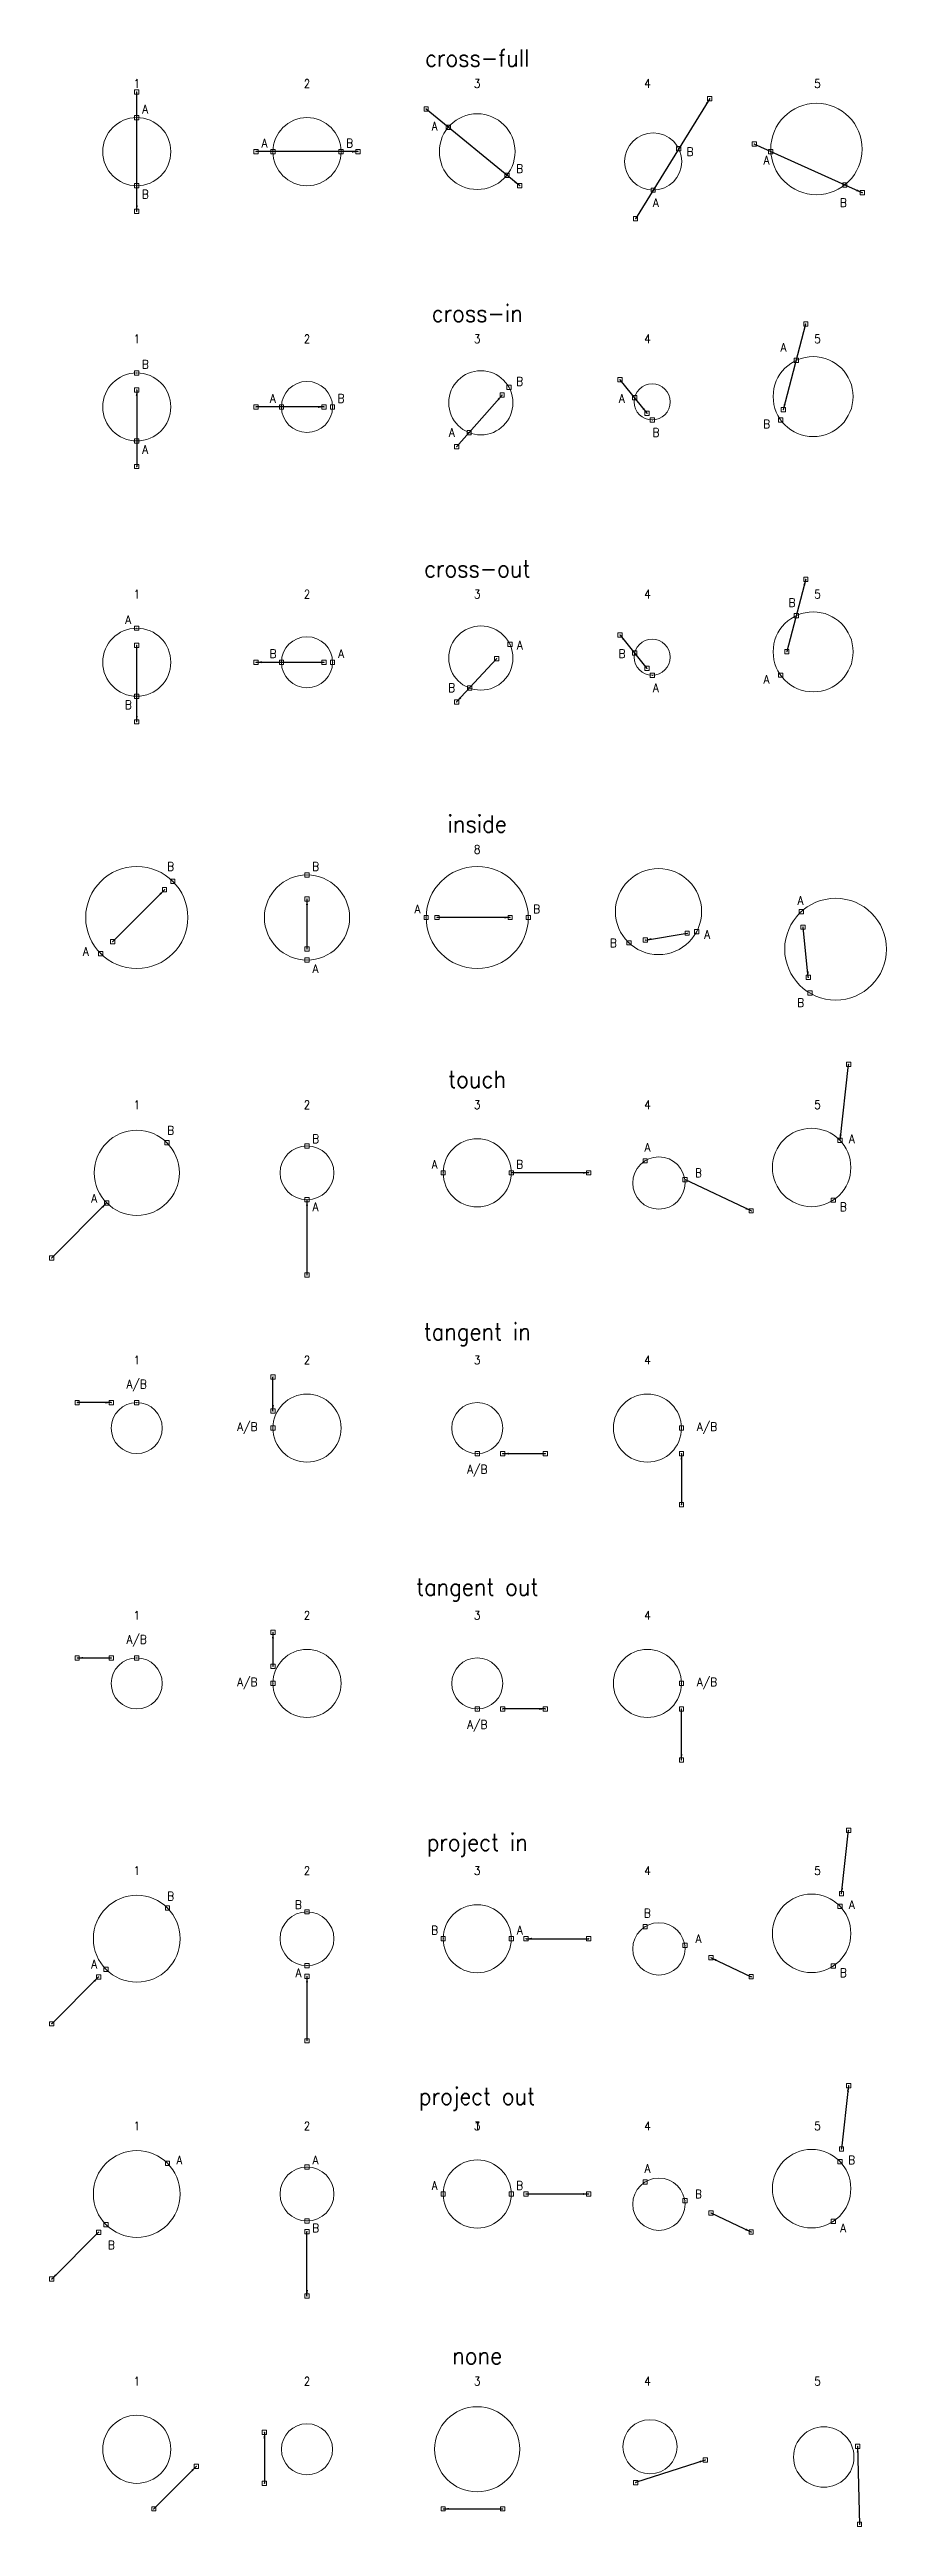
# Model space of a CAD drawing. Header units: millimetres. Extents: x -502 to 481, y -2791 to 120.
import ezdxf

# ---------------------------------------------------------------- set-up
doc = ezdxf.new("R2010")
doc.units = ezdxf.units.MM
doc.header["$PDMODE"] = 64
doc.header["$PDSIZE"] = 5
doc.layers.get('0').update_dxf_attribs({"lineweight": 0, "true_color": 0xffffff})
doc.layers.add('labels - categories', color=7, linetype='Continuous', lineweight=200, true_color=0xffffff)
doc.layers.add('labels - figures', color=7, linetype='Continuous', lineweight=140, true_color=0xffffff)
doc.styles.get("Standard").update_dxf_attribs({"font": ''})
doc.styles.add('textstyle0', font='')
doc.styles.add('textstyle1', font='')
doc.styles.add('textstyle10', font='')
doc.styles.add('textstyle100', font='')
doc.styles.add('textstyle101', font='')
doc.styles.add('textstyle102', font='')
doc.styles.add('textstyle103', font='')
doc.styles.add('textstyle104', font='')
doc.styles.add('textstyle105', font='')
doc.styles.add('textstyle106', font='')
doc.styles.add('textstyle107', font='')
doc.styles.add('textstyle108', font='')
doc.styles.add('textstyle109', font='')
doc.styles.add('textstyle11', font='')
doc.styles.add('textstyle110', font='')
doc.styles.add('textstyle111', font='')
doc.styles.add('textstyle112', font='')
doc.styles.add('textstyle113', font='')
doc.styles.add('textstyle114', font='')
doc.styles.add('textstyle115', font='')
doc.styles.add('textstyle116', font='')
doc.styles.add('textstyle117', font='')
doc.styles.add('textstyle118', font='')
doc.styles.add('textstyle119', font='')
doc.styles.add('textstyle12', font='')
doc.styles.add('textstyle120', font='')
doc.styles.add('textstyle121', font='')
doc.styles.add('textstyle122', font='')
doc.styles.add('textstyle123', font='')
doc.styles.add('textstyle124', font='')
doc.styles.add('textstyle125', font='')
doc.styles.add('textstyle126', font='')
doc.styles.add('textstyle127', font='')
doc.styles.add('textstyle128', font='')
doc.styles.add('textstyle129', font='')
doc.styles.add('textstyle13', font='')
doc.styles.add('textstyle130', font='')
doc.styles.add('textstyle131', font='')
doc.styles.add('textstyle132', font='')
doc.styles.add('textstyle14', font='')
doc.styles.add('textstyle15', font='')
doc.styles.add('textstyle16', font='')
doc.styles.add('textstyle17', font='')
doc.styles.add('textstyle18', font='')
doc.styles.add('textstyle19', font='')
doc.styles.add('textstyle2', font='')
doc.styles.add('textstyle20', font='')
doc.styles.add('textstyle21', font='')
doc.styles.add('textstyle22', font='')
doc.styles.add('textstyle23', font='')
doc.styles.add('textstyle24', font='')
doc.styles.add('textstyle25', font='')
doc.styles.add('textstyle26', font='')
doc.styles.add('textstyle27', font='')
doc.styles.add('textstyle28', font='')
doc.styles.add('textstyle29', font='')
doc.styles.add('textstyle3', font='')
doc.styles.add('textstyle30', font='')
doc.styles.add('textstyle31', font='')
doc.styles.add('textstyle32', font='')
doc.styles.add('textstyle33', font='')
doc.styles.add('textstyle34', font='')
doc.styles.add('textstyle35', font='')
doc.styles.add('textstyle36', font='')
doc.styles.add('textstyle37', font='')
doc.styles.add('textstyle38', font='')
doc.styles.add('textstyle39', font='')
doc.styles.add('textstyle4', font='')
doc.styles.add('textstyle40', font='')
doc.styles.add('textstyle41', font='')
doc.styles.add('textstyle42', font='')
doc.styles.add('textstyle43', font='')
doc.styles.add('textstyle44', font='')
doc.styles.add('textstyle45', font='')
doc.styles.add('textstyle46', font='')
doc.styles.add('textstyle47', font='')
doc.styles.add('textstyle48', font='')
doc.styles.add('textstyle49', font='')
doc.styles.add('textstyle5', font='')
doc.styles.add('textstyle50', font='')
doc.styles.add('textstyle51', font='')
doc.styles.add('textstyle52', font='')
doc.styles.add('textstyle53', font='')
doc.styles.add('textstyle54', font='')
doc.styles.add('textstyle55', font='')
doc.styles.add('textstyle56', font='')
doc.styles.add('textstyle57', font='')
doc.styles.add('textstyle58', font='')
doc.styles.add('textstyle59', font='')
doc.styles.add('textstyle6', font='')
doc.styles.add('textstyle60', font='')
doc.styles.add('textstyle61', font='')
doc.styles.add('textstyle62', font='')
doc.styles.add('textstyle63', font='')
doc.styles.add('textstyle64', font='')
doc.styles.add('textstyle65', font='')
doc.styles.add('textstyle66', font='')
doc.styles.add('textstyle67', font='')
doc.styles.add('textstyle68', font='')
doc.styles.add('textstyle69', font='')
doc.styles.add('textstyle7', font='')
doc.styles.add('textstyle70', font='')
doc.styles.add('textstyle71', font='')
doc.styles.add('textstyle72', font='')
doc.styles.add('textstyle73', font='')
doc.styles.add('textstyle74', font='')
doc.styles.add('textstyle75', font='')
doc.styles.add('textstyle76', font='')
doc.styles.add('textstyle77', font='')
doc.styles.add('textstyle78', font='')
doc.styles.add('textstyle79', font='')
doc.styles.add('textstyle8', font='')
doc.styles.add('textstyle80', font='')
doc.styles.add('textstyle81', font='')
doc.styles.add('textstyle82', font='')
doc.styles.add('textstyle83', font='')
doc.styles.add('textstyle84', font='')
doc.styles.add('textstyle85', font='')
doc.styles.add('textstyle86', font='')
doc.styles.add('textstyle87', font='')
doc.styles.add('textstyle88', font='')
doc.styles.add('textstyle89', font='')
doc.styles.add('textstyle9', font='')
doc.styles.add('textstyle90', font='')
doc.styles.add('textstyle91', font='')
doc.styles.add('textstyle92', font='')
doc.styles.add('textstyle93', font='')
doc.styles.add('textstyle94', font='')
doc.styles.add('textstyle95', font='')
doc.styles.add('textstyle96', font='')
doc.styles.add('textstyle97', font='')
doc.styles.add('textstyle98', font='')
doc.styles.add('textstyle99', font='')
doc.styles.get('Standard').set_extended_font_data('txt')
doc.styles.get('textstyle0').set_extended_font_data('Standard')
doc.styles.get('textstyle1').set_extended_font_data('Standard')
doc.styles.get('textstyle10').set_extended_font_data('Standard')
doc.styles.get('textstyle100').set_extended_font_data('Standard')
doc.styles.get('textstyle101').set_extended_font_data('Standard')
doc.styles.get('textstyle102').set_extended_font_data('Standard')
doc.styles.get('textstyle103').set_extended_font_data('Standard')
doc.styles.get('textstyle104').set_extended_font_data('Standard')
doc.styles.get('textstyle105').set_extended_font_data('Standard')
doc.styles.get('textstyle106').set_extended_font_data('Standard')
doc.styles.get('textstyle107').set_extended_font_data('Standard')
doc.styles.get('textstyle108').set_extended_font_data('Standard')
doc.styles.get('textstyle109').set_extended_font_data('Standard')
doc.styles.get('textstyle11').set_extended_font_data('Standard')
doc.styles.get('textstyle110').set_extended_font_data('Standard')
doc.styles.get('textstyle111').set_extended_font_data('Standard')
doc.styles.get('textstyle112').set_extended_font_data('Standard')
doc.styles.get('textstyle113').set_extended_font_data('Standard')
doc.styles.get('textstyle114').set_extended_font_data('Standard')
doc.styles.get('textstyle115').set_extended_font_data('Standard')
doc.styles.get('textstyle116').set_extended_font_data('Standard')
doc.styles.get('textstyle117').set_extended_font_data('Standard')
doc.styles.get('textstyle118').set_extended_font_data('Standard')
doc.styles.get('textstyle119').set_extended_font_data('Standard')
doc.styles.get('textstyle12').set_extended_font_data('Standard')
doc.styles.get('textstyle120').set_extended_font_data('Standard')
doc.styles.get('textstyle121').set_extended_font_data('Standard')
doc.styles.get('textstyle122').set_extended_font_data('Standard')
doc.styles.get('textstyle123').set_extended_font_data('Standard')
doc.styles.get('textstyle124').set_extended_font_data('Standard')
doc.styles.get('textstyle125').set_extended_font_data('Standard')
doc.styles.get('textstyle126').set_extended_font_data('Standard')
doc.styles.get('textstyle127').set_extended_font_data('Standard')
doc.styles.get('textstyle128').set_extended_font_data('Standard')
doc.styles.get('textstyle129').set_extended_font_data('Standard')
doc.styles.get('textstyle13').set_extended_font_data('Standard')
doc.styles.get('textstyle130').set_extended_font_data('Standard')
doc.styles.get('textstyle131').set_extended_font_data('Standard')
doc.styles.get('textstyle132').set_extended_font_data('Standard')
doc.styles.get('textstyle14').set_extended_font_data('Standard')
doc.styles.get('textstyle15').set_extended_font_data('Standard')
doc.styles.get('textstyle16').set_extended_font_data('Standard')
doc.styles.get('textstyle17').set_extended_font_data('Standard')
doc.styles.get('textstyle18').set_extended_font_data('Standard')
doc.styles.get('textstyle19').set_extended_font_data('Standard')
doc.styles.get('textstyle2').set_extended_font_data('Standard')
doc.styles.get('textstyle20').set_extended_font_data('Standard')
doc.styles.get('textstyle21').set_extended_font_data('Standard')
doc.styles.get('textstyle22').set_extended_font_data('Standard')
doc.styles.get('textstyle23').set_extended_font_data('Standard')
doc.styles.get('textstyle24').set_extended_font_data('Standard')
doc.styles.get('textstyle25').set_extended_font_data('Standard')
doc.styles.get('textstyle26').set_extended_font_data('Standard')
doc.styles.get('textstyle27').set_extended_font_data('Standard')
doc.styles.get('textstyle28').set_extended_font_data('Standard')
doc.styles.get('textstyle29').set_extended_font_data('Standard')
doc.styles.get('textstyle3').set_extended_font_data('Standard')
doc.styles.get('textstyle30').set_extended_font_data('Standard')
doc.styles.get('textstyle31').set_extended_font_data('Standard')
doc.styles.get('textstyle32').set_extended_font_data('Standard')
doc.styles.get('textstyle33').set_extended_font_data('Standard')
doc.styles.get('textstyle34').set_extended_font_data('Standard')
doc.styles.get('textstyle35').set_extended_font_data('Standard')
doc.styles.get('textstyle36').set_extended_font_data('Standard')
doc.styles.get('textstyle37').set_extended_font_data('Standard')
doc.styles.get('textstyle38').set_extended_font_data('Standard')
doc.styles.get('textstyle39').set_extended_font_data('Standard')
doc.styles.get('textstyle4').set_extended_font_data('Standard')
doc.styles.get('textstyle40').set_extended_font_data('Standard')
doc.styles.get('textstyle41').set_extended_font_data('Standard')
doc.styles.get('textstyle42').set_extended_font_data('Standard')
doc.styles.get('textstyle43').set_extended_font_data('Standard')
doc.styles.get('textstyle44').set_extended_font_data('Standard')
doc.styles.get('textstyle45').set_extended_font_data('Standard')
doc.styles.get('textstyle46').set_extended_font_data('Standard')
doc.styles.get('textstyle47').set_extended_font_data('Standard')
doc.styles.get('textstyle48').set_extended_font_data('Standard')
doc.styles.get('textstyle49').set_extended_font_data('Standard')
doc.styles.get('textstyle5').set_extended_font_data('Standard')
doc.styles.get('textstyle50').set_extended_font_data('Standard')
doc.styles.get('textstyle51').set_extended_font_data('Standard')
doc.styles.get('textstyle52').set_extended_font_data('Standard')
doc.styles.get('textstyle53').set_extended_font_data('Standard')
doc.styles.get('textstyle54').set_extended_font_data('Standard')
doc.styles.get('textstyle55').set_extended_font_data('Standard')
doc.styles.get('textstyle56').set_extended_font_data('Standard')
doc.styles.get('textstyle57').set_extended_font_data('Standard')
doc.styles.get('textstyle58').set_extended_font_data('Standard')
doc.styles.get('textstyle59').set_extended_font_data('Standard')
doc.styles.get('textstyle6').set_extended_font_data('Standard')
doc.styles.get('textstyle60').set_extended_font_data('Standard')
doc.styles.get('textstyle61').set_extended_font_data('Standard')
doc.styles.get('textstyle62').set_extended_font_data('Standard')
doc.styles.get('textstyle63').set_extended_font_data('Standard')
doc.styles.get('textstyle64').set_extended_font_data('Standard')
doc.styles.get('textstyle65').set_extended_font_data('Standard')
doc.styles.get('textstyle66').set_extended_font_data('Standard')
doc.styles.get('textstyle67').set_extended_font_data('Standard')
doc.styles.get('textstyle68').set_extended_font_data('Standard')
doc.styles.get('textstyle69').set_extended_font_data('Standard')
doc.styles.get('textstyle7').set_extended_font_data('Standard')
doc.styles.get('textstyle70').set_extended_font_data('Standard')
doc.styles.get('textstyle71').set_extended_font_data('Standard')
doc.styles.get('textstyle72').set_extended_font_data('Standard')
doc.styles.get('textstyle73').set_extended_font_data('Standard')
doc.styles.get('textstyle74').set_extended_font_data('Standard')
doc.styles.get('textstyle75').set_extended_font_data('Standard')
doc.styles.get('textstyle76').set_extended_font_data('Standard')
doc.styles.get('textstyle77').set_extended_font_data('Standard')
doc.styles.get('textstyle78').set_extended_font_data('Standard')
doc.styles.get('textstyle79').set_extended_font_data('Standard')
doc.styles.get('textstyle8').set_extended_font_data('Standard')
doc.styles.get('textstyle80').set_extended_font_data('Standard')
doc.styles.get('textstyle81').set_extended_font_data('Standard')
doc.styles.get('textstyle82').set_extended_font_data('Standard')
doc.styles.get('textstyle83').set_extended_font_data('Standard')
doc.styles.get('textstyle84').set_extended_font_data('Standard')
doc.styles.get('textstyle85').set_extended_font_data('Standard')
doc.styles.get('textstyle86').set_extended_font_data('Standard')
doc.styles.get('textstyle87').set_extended_font_data('Standard')
doc.styles.get('textstyle88').set_extended_font_data('Standard')
doc.styles.get('textstyle89').set_extended_font_data('Standard')
doc.styles.get('textstyle9').set_extended_font_data('Standard')
doc.styles.get('textstyle90').set_extended_font_data('Standard')
doc.styles.get('textstyle91').set_extended_font_data('Standard')
doc.styles.get('textstyle92').set_extended_font_data('Standard')
doc.styles.get('textstyle93').set_extended_font_data('Standard')
doc.styles.get('textstyle94').set_extended_font_data('Standard')
doc.styles.get('textstyle95').set_extended_font_data('Standard')
doc.styles.get('textstyle96').set_extended_font_data('Standard')
doc.styles.get('textstyle97').set_extended_font_data('Standard')
doc.styles.get('textstyle98').set_extended_font_data('Standard')
doc.styles.get('textstyle99').set_extended_font_data('Standard')
doc.dimstyles.get("Standard").update_dxf_attribs({"dimtxt": 2.5, "dimasz": 7, "dimexe": 5, "dimexo": 2.5, "dimgap": 2.5, "dimtad": 1, "dimtxsty": 'Standard', "dimcen": 2.5, "dimadec": 0, "dimazin": 0, "dimtfac": 1, "dimtmove": 0, "dimatfit": 3, "dimfxl": 1, "dimarcsym": 0})

msp = doc.modelspace()

# ---------------------------------------------------------------- linework, layer by layer
for centre, radius in [((-400, 0), 40), ((-200, 0), 40), ((0, 0), 44.5), ((398.6, 3.1), 53.7), ((206.8, -11.6), 33.6), ((-400, -300), 40), ((4.3, -295.1), 37.7), ((394.7, -287.8), 47), ((-200, -300), 30), ((205.5, -294.1), 21.2), ((394.7, -587.8), 47), ((-400, -600), 40), ((-200, -600), 30), ((4.3, -595.1), 37.7), ((205.5, -594.1), 21.2), ((-400, -900), 60), ((0, -900), 60), ((213, -893), 50.6), ((-200, -900), 50), ((421.1, -937.2), 59.8), ((-400, -1200), 50), ((0, -1200), 40), ((392.9, -1193.7), 46.1), ((-200, -1200), 31.6), ((213.5, -1212), 30.7), ((-400, -1500), 30), ((-200, -1500), 40), ((0, -1500), 30), ((200, -1500), 40), ((-400, -1800), 30), ((-200, -1800), 40), ((0, -1800), 30), ((200, -1800), 40), ((-400, -2100), 51), ((0, -2100), 40), ((392.9, -2093.7), 46.1), ((-200, -2100), 31.6), ((213.5, -2112), 30.7), ((-400, -2400), 51), ((392.9, -2393.7), 46.1), ((-200, -2400), 31.6), ((0, -2400), 40), ((213.5, -2412), 30.7), ((-400, -2700), 40), ((-200, -2700), 30), ((0, -2700), 50), ((203, -2697), 31.8), ((407.2, -2709.1), 35.5)]:
    msp.add_circle(centre, radius)
for p in [(-400, 70), (273.2, 62.4), (-400, 40), (-60, 50), (-34, 28.7), (-260, 0), (-240, 0), (-160, 0), (-140, 0), (236.8, 3.5), (325.5, 8.9), (344.9, 0.1), (34.9, -27.7), (-400, -40), (50, -40), (206.7, -45.3), (431.9, -39.1), (452.4, -48.3), (-400, -70), (186, -78.8), (386.1, -202.5), (-400, -260), (374.9, -245.2), (-400, -280), (29.3, -286.1), (37.4, -277), (167.8, -268), (184.9, -289.2), (-260, -300), (-230, -300), (-180, -300), (-170, -300), (199.6, -307.5), (205.8, -315.3), (356.6, -315.2), (359.7, -303.1), (-400, -340), (-24.2, -346.7), (-9.5, -330.1), (-400, -370), (386.1, -502.5), (374.9, -545.2), (-400, -560), (-400, -580), (38.4, -579), (167.8, -568), (-260, -600), (-230, -600), (-180, -600), (-170, -600), (22.8, -595.9), (184.9, -589.2), (199.4, -607.3), (363.8, -587.5), (-400, -640), (-9, -630.3), (205.8, -615.3), (356.6, -615.2), (-400, -670), (-24.2, -646.7), (-367.4, -867.4), (-357.6, -857.6), (-200, -850), (-200, -878.3), (-60, -900), (-47.4, -900), (38.7, -900), (60, -900), (380.9, -893), (-428.4, -928.4), (178.3, -929.7), (197.6, -926.5), (246.7, -918.4), (257.8, -916.6), (382.8, -911.3), (-442.4, -942.4), (-200, -937), (-200, -950), (389, -970.3), (390.9, -988.8), (436.3, -1072.6), (-364.6, -1164.6), (426.3, -1161.9), (-200, -1168.4), (197.3, -1185.9), (-40, -1200), (40, -1200), (131.1, -1200), (244, -1207.9), (-435.4, -1235.4), (-200, -1231.6), (321.9, -1244.7), (418.4, -1232.1), (-500, -1300), (-200, -1320), (-200, -1320), (-240, -1440), (-470, -1470), (-430, -1470), (-400, -1470), (-240, -1480), (-240, -1500), (240, -1500), (0, -1530), (30, -1530), (80, -1530), (240, -1530), (240, -1590), (-240, -1740), (-470, -1770), (-430, -1770), (-400, -1770), (-240, -1780), (-240, -1800), (240, -1800), (0, -1830), (30, -1830), (80, -1830), (240, -1830), (240, -1890), (436.3, -1972.6), (-363.9, -2063.9), (-200, -2068.4), (426.3, -2061.9), (428, -2047.1), (197.3, -2085.9), (-40, -2100), (40, -2100), (57.4, -2100), (131.1, -2100), (244, -2107.9), (274.7, -2122.4), (-444.9, -2144.9), (-436.1, -2136.1), (-200, -2131.6), (-200, -2144.2), (321.9, -2144.7), (418.4, -2132.1), (-500, -2200), (-200, -2220), (-200, -2220), (436.3, -2272.6), (428, -2347.1), (-363.9, -2363.9), (-200, -2368.4), (197.3, -2385.9), (426.3, -2361.9), (-40, -2400), (40, -2400), (57.4, -2400), (131.1, -2400), (244, -2407.9), (-444.9, -2444.9), (-436.1, -2436.1), (-200, -2431.6), (-200, -2444.2), (274.7, -2422.4), (321.9, -2444.7), (418.4, -2432.1), (-500, -2500), (-200, -2520), (-200, -2520), (-250, -2680), (446.9, -2696.5), (-330, -2720), (268, -2712.6), (-250, -2740), (186.1, -2739.1), (-380, -2770), (-40, -2770), (30, -2770), (449.2, -2788.2)]:
    msp.add_point(p)

# ---------------------------------------------------------------- texts
at = {"char_height": 10, "attachment_point": 5}
for s, insert, style in [('A', (-390, 50), 'textstyle99'), ('A', (-50, 30), 'textstyle131'), ('A', (-250, 10), 'textstyle132'), ('B', (-150, 10), 'textstyle25'), ('B', (250, 0), 'textstyle23'), ('B', (50, -20), 'textstyle24'), ('A', (340, -10), 'textstyle113'), ('B', (-390, -50), 'textstyle26'), ('A', (210, -60), 'textstyle130'), ('B', (430, -60), 'textstyle22'), ('A', (360, -230), 'textstyle112'), ('B', (-390, -250), 'textstyle17'), ('A', (-240, -290), 'textstyle109'), ('B', (-160, -290), 'textstyle18'), ('B', (50, -270), 'textstyle19'), ('A', (170, -290), 'textstyle111'), ('B', (340, -320), 'textstyle21'), ('A', (-390, -350), 'textstyle108'), ('A', (-30, -330), 'textstyle110'), ('B', (210, -330), 'textstyle20'), ('A', (-410, -550), 'textstyle107'), ('B', (370, -530), 'textstyle12'), ('A', (50, -580), 'textstyle105'), ('B', (-240, -590), 'textstyle15'), ('A', (-160, -590), 'textstyle106'), ('B', (170, -590), 'textstyle13'), ('B', (-30, -630), 'textstyle14'), ('A', (210, -630), 'textstyle104'), ('A', (340, -620), 'textstyle103'), ('B', (-410, -650), 'textstyle16'), ('B', (-360, -840), 'textstyle39'), ('B', (-190, -840), 'textstyle40'), ('A', (-70, -890), 'textstyle100'), ('B', (70, -890), 'textstyle41'), ('A', (380, -880), 'textstyle102'), ('B', (160, -930), 'textstyle42'), ('A', (270, -920), 'textstyle101'), ('A', (-460, -940), 'textstyle129'), ('A', (-190, -960), 'textstyle98'), ('B', (380, -1000), 'textstyle11'), ('B', (-360, -1150), 'textstyle36'), ('B', (-190, -1160), 'textstyle37'), ('A', (440, -1160), 'textstyle124'), ('A', (-50, -1190), 'textstyle126'), ('B', (50, -1190), 'textstyle38'), ('A', (200, -1170), 'textstyle125'), ('B', (260, -1200), 'textstyle35'), ('A', (-450, -1230), 'textstyle128'), ('A', (-190, -1240), 'textstyle127'), ('B', (430, -1240), 'textstyle34'), ('A/B', (-400, -1450), 'textstyle3'), ('A/B', (-270, -1500), 'textstyle2'), ('A/B', (270, -1500), 'textstyle0'), ('A/B', (0, -1550), 'textstyle1'), ('A/B', (-400, -1750), 'textstyle4'), ('A/B', (-270, -1800), 'textstyle5'), ('A/B', (270, -1800), 'textstyle7'), ('A/B', (0, -1850), 'textstyle6'), ('B', (-360, -2050), 'textstyle31'), ('B', (-210, -2060), 'textstyle32'), ('B', (200, -2070), 'textstyle30'), ('A', (440, -2060), 'textstyle119'), ('B', (-50, -2090), 'textstyle33'), ('A', (50, -2090), 'textstyle121'), ('A', (260, -2100), 'textstyle120'), ('A', (-450, -2130), 'textstyle123'), ('A', (-210, -2140), 'textstyle122'), ('B', (430, -2140), 'textstyle29'), ('A', (-350, -2360), 'textstyle114'), ('A', (-190, -2360), 'textstyle115'), ('B', (440, -2360), 'textstyle28'), ('A', (-50, -2390), 'textstyle116'), ('B', (50, -2390), 'textstyle10'), ('A', (200, -2370), 'textstyle117'), ('B', (260, -2400), 'textstyle27'), ('B', (-190, -2440), 'textstyle9'), ('A', (430, -2440), 'textstyle118'), ('B', (-430, -2460), 'textstyle8')]:
    msp.add_mtext(s, dxfattribs=dict(at, insert=insert, style=style))
at = {"layer": 'labels - categories', "char_height": 20, "attachment_point": 5}
for s, insert, style in [('cross-full', (0, 110), 'textstyle96'), ('cross-in', (0, -190), 'textstyle95'), ('cross-out', (0, -490), 'textstyle97'), ('inside', (0, -790), 'textstyle88'), ('touch', (0, -1090), 'textstyle92'), ('tangent in', (0, -1390), 'textstyle94'), ('tangent out', (0, -1690), 'textstyle93'), ('project in', (0, -1990), 'textstyle91'), ('project out', (-0.3, -2288.5), 'textstyle90'), ('none', (0, -2590), 'textstyle89')]:
    msp.add_mtext(s, dxfattribs=dict(at, insert=insert, style=style))
at = {"layer": 'labels - figures', "char_height": 10, "attachment_point": 5}
for s, insert, style in [('1', (-400, 80), 'textstyle72'), ('2', (-200, 80), 'textstyle81'), ('3', (0, 80), 'textstyle51'), ('4', (200, 80), 'textstyle73'), ('5', (400, 80), 'textstyle74'), ('1', (-400, -220), 'textstyle80'), ('2', (-200, -220), 'textstyle77'), ('3', (0, -220), 'textstyle52'), ('4', (200, -220), 'textstyle78'), ('5', (400, -220), 'textstyle75'), ('1', (-400, -520), 'textstyle71'), ('2', (-200, -520), 'textstyle54'), ('3', (0, -520), 'textstyle53'), ('4', (200, -520), 'textstyle79'), ('5', (400, -520), 'textstyle76'), ('8', (0, -820), 'textstyle55'), ('1', (-400, -1120), 'textstyle58'), ('2', (-200, -1120), 'textstyle56'), ('3', (0, -1120), 'textstyle70'), ('4', (200, -1120), 'textstyle61'), ('5', (400, -1120), 'textstyle63'), ('1', (-400, -1420), 'textstyle46'), ('2', (-200, -1420), 'textstyle45'), ('3', (0, -1420), 'textstyle50'), ('4', (200, -1420), 'textstyle47'), ('1', (-400, -1720), 'textstyle44'), ('2', (-200, -1720), 'textstyle48'), ('3', (0, -1720), 'textstyle49'), ('4', (200, -1720), 'textstyle43'), ('1', (-400, -2020), 'textstyle59'), ('2', (-200, -2020), 'textstyle57'), ('3', (0, -2020), 'textstyle69'), ('4', (200, -2020), 'textstyle60'), ('5', (400, -2020), 'textstyle62'), ('1', (-400, -2320), 'textstyle67'), ('2', (-200, -2320), 'textstyle68'), ('3', (0, -2320), 'textstyle64'), ('1', (0, -2320), 'textstyle87'), ('4', (200, -2320), 'textstyle66'), ('5', (400, -2320), 'textstyle65'), ('1', (-400, -2620), 'textstyle84'), ('2', (-200, -2620), 'textstyle83'), ('3', (0, -2620), 'textstyle82'), ('4', (200, -2620), 'textstyle85'), ('5', (400, -2620), 'textstyle86')]:
    msp.add_mtext(s, dxfattribs=dict(at, insert=insert, style=style))

# ---------------------------------------------------------------- leaders
for points in [[(-400, -70), (-400, 70)], [(273.2, 62.4), (186, -78.8)], [(50, -40), (-60, 50)], [(-140, 0), (-260, 0)], [(452.4, -48.3), (325.5, 8.9)], [(359.7, -303.1), (386.1, -202.5)], [(-400, -280), (-400, -370)], [(29.3, -286.1), (-24.2, -346.7)], [(199.6, -307.5), (167.8, -268)], [(-180, -300), (-260, -300)], [(386.1, -502.5), (363.8, -587.5)], [(-400, -670), (-400, -580)], [(167.8, -568), (199.4, -607.3)], [(-260, -600), (-180, -600)], [(-24.2, -646.7), (22.8, -595.9)], [(-367.4, -867.4), (-428.4, -928.4)], [(-200, -878.3), (-200, -937)], [(38.7, -900), (-47.4, -900)], [(197.6, -926.5), (246.7, -918.4)], [(389, -970.3), (382.8, -911.3)], [(426.3, -1161.9), (436.3, -1072.6)], [(131.1, -1200), (40, -1200)], [(321.9, -1244.7), (244, -1207.9)], [(-435.4, -1235.4), (-500, -1300)], [(-200, -1231.6), (-200, -1320)], [(-240, -1480), (-240, -1440)], [(-430, -1470), (-470, -1470)], [(30, -1530), (80, -1530)], [(240, -1530), (240, -1590)], [(-240, -1740), (-240, -1780)], [(-470, -1770), (-430, -1770)], [(80, -1830), (30, -1830)], [(240, -1890), (240, -1830)], [(428, -2047.1), (436.3, -1972.6)], [(57.4, -2100), (131.1, -2100)], [(274.7, -2122.4), (321.9, -2144.7)], [(-444.9, -2144.9), (-500, -2200)], [(-200, -2144.2), (-200, -2220)], [(436.3, -2272.6), (428, -2347.1)], [(131.1, -2400), (57.4, -2400)], [(-500, -2500), (-444.9, -2444.9)], [(-200, -2520), (-200, -2444.2)], [(321.9, -2444.7), (274.7, -2422.4)], [(-250, -2680), (-250, -2740)], [(446.9, -2696.5), (449.2, -2788.2)], [(-330, -2720), (-380, -2770)], [(268, -2712.6), (186.1, -2739.1)], [(-40, -2770), (30, -2770)]]:
    msp.add_leader(points, dimstyle='Standard')

doc.saveas('drawing.dxf')
